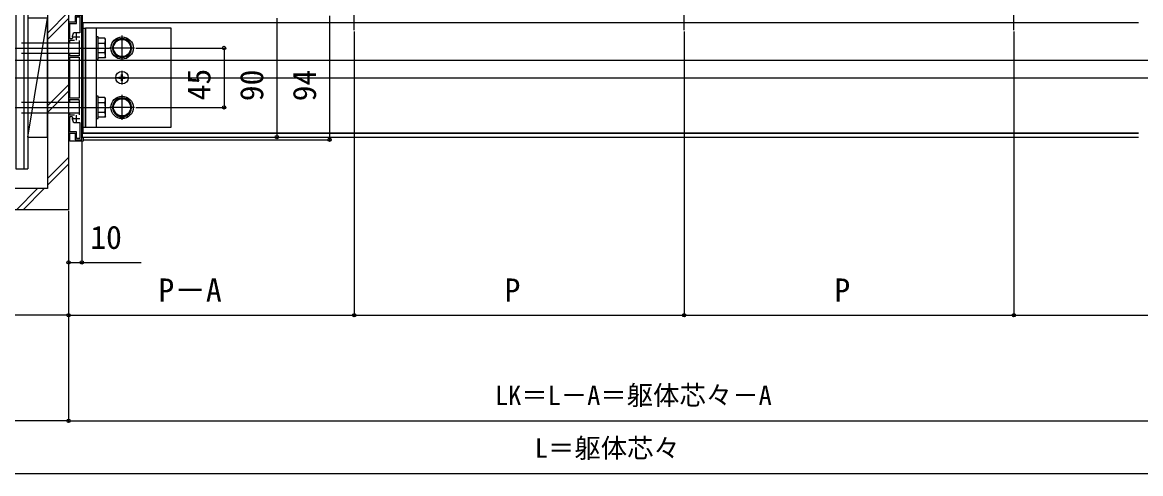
# Model space of a CAD drawing. Units: millimetres, scale not verified. Extents: x -1050 to 1050, y -1570 to 1562.
# Drawn here: x -569 to 279, y 48 to 390 of the extents above; entities that cross this region are included whole.
import ezdxf
from ezdxf.enums import TextEntityAlignment as Align

# ---------------------------------------------------------------- set-up
doc = ezdxf.new("R2010")
doc.units = ezdxf.units.MM
doc.header["$LTSCALE"] = 8
for name, color, linetype in [('0-3_YKK_11', 7, 'Continuous'), ('0-4_YKK_12', 2, 'Continuous'), ('0-5_YKK_13', 4, 'Continuous'), ('0-6_YKK_D', 6, 'Continuous'), ('0-8_YSS_K', 3, 'Continuous')]:
    doc.layers.add(name, color=color, linetype=linetype)
doc.styles.add('ＭＳ ゴシック', font='')
doc.styles.get('ＭＳ ゴシック').set_extended_font_data('MS Gothic')

msp = doc.modelspace()

# ---------------------------------------------------------------- linework, layer by layer
at = {"layer": '0-3_YKK_11'}
for p, q in [((-528, 376.5), (-528, 381.5)), ((-531.2, 379.197), (-531.2, 379)), ((-530.5, 379), (-525.5, 379)), ((-531.2, 317), (-531.2, 316.803)), ((-530.5, 317), (-525.5, 317)), ((-528, 314.5), (-528, 319.5))]:
    msp.add_line(p, q, dxfattribs=at)
for points in [[(-529.881, 314.065), (-529.694, 314), (-525.5, 314), (-525.5, 302), (-528, 302), (-528, 307), (-534, 307), (-534, 306), (-529, 306), (-529, 301), (-524, 301), (-524, 395), (-529, 395), (-529, 390), (-534, 390), (-534, 389), (-528, 389), (-528, 394), (-525.5, 394), (-525.5, 382), (-529.694, 382), (-529.881, 381.935)], [(-531.006, 377.903), (-531.288, 377.5), (-533, 377.5), (-533, 381.5), (-534, 381.5), (-534, 376.5), (-529.55, 376.5)], [(-526, 376.2), (-526, 370.958), (-525.88, 370.775), (-525.88, 370.225), (-526, 370.042), (-526, 364.5), (-534, 364.5), (-534, 359.5), (-533, 359.5), (-533, 363.5), (-526, 363.5), (-526, 332.5), (-533, 332.5), (-533, 336.5), (-534, 336.5), (-534, 331.5), (-526.3, 331.5)], [(-526, 330.7), (-526, 325.958), (-525.88, 325.775), (-525.88, 325.225), (-526, 325.042), (-526, 319.8)], [(-529.55, 319.5), (-534, 319.5), (-534, 314.5), (-533, 314.5), (-533, 318.5), (-531.288, 318.5), (-531.006, 318.097)]]:
    msp.add_lwpolyline(points, dxfattribs=at)
for centre, radius, start, end in [((-527.7, 379.197), 3.5, 128.54058, 179.99998), ((-528, 379), 3.2, 180, 200.05106), ((-527.081, 330.751), 1.082, 357.31066, 43.80143), ((-528, 317), 3.2, 159.94894, 180), ((-527.7, 316.803), 3.5, 180.00002, 231.45942)]:
    msp.add_arc(centre, radius, start, end, dxfattribs=at)
at = {"layer": '0-4_YKK_12'}
for p, q in [((-317.5, 384.1), (-317.5, 888)), ((-67.5, 384.1), (-67.5, 888)), ((182.5, 384.1), (182.5, 888)), ((-523.5, 303), (-523.5, 396.7)), ((-523, 389.85), (277.045, 389.85)), ((-523, 306.15), (-523, 389.85)), ((-691.907, 361.205), (534.637, 361.205)), ((-724.485, 348), (277.045, 348)), ((-550.912, 348), (511.929, 348)), ((-523.5, 306), (277.045, 306)), ((-523, 306.15), (277.045, 306.15)), ((-523.5, 303), (277.045, 303)), ((267.68, 303), (277.045, 303))]:
    msp.add_line(p, q, dxfattribs=at)
at = {"layer": '0-5_YKK_13'}
for p, q in [((-534, 888), (-534, 389.7)), ((-533, 377.8), (-533, 389)), ((-523.5, 385.5), (-521.2, 385.5)), ((-523.5, 310.5), (-523.5, 385.5)), ((-521.2, 310.5), (-521.2, 385.5)), ((-513.2, 385.5), (-513.2, 310.5)), ((-533, 374.5), (-533, 376.5)), ((-506.533, 378), (-511.6, 378)), ((-511.6, 363), (-511.6, 378)), ((-511.6, 374.258), (-506.533, 374.258)), ((-506.1, 377.25), (-506.533, 378)), ((-506.1, 363.75), (-506.1, 377.25)), ((-493.5, 361), (-493.5, 380)), ((-634, 370.5), (-503, 370.5)), ((-533, 364.5), (-533, 366.5)), ((-506.533, 366.742), (-511.6, 366.742)), ((-484, 370.5), (-503, 370.5)), ((-533, 332.8), (-533, 363.2)), ((-506.533, 363), (-511.6, 363)), ((-506.1, 363.75), (-506.533, 363)), ((-488.35, 348), (-498.65, 348)), ((-495.85, 347.65), (-495.85, 348.35)), ((-495.85, 348.35), (-494.35, 348.35)), ((-495.85, 347.65), (-494.35, 347.65)), ((-493.85, 350.35), (-493.15, 350.35)), ((-493.85, 348.85), (-493.85, 350.35)), ((-493.5, 342.85), (-493.5, 353.15)), ((-493.15, 348.85), (-493.15, 350.35)), ((-492.65, 348.35), (-491.15, 348.35)), ((-492.65, 347.65), (-491.15, 347.65)), ((-491.15, 347.65), (-491.15, 348.35)), ((-493.85, 345.65), (-493.85, 347.15)), ((-493.85, 345.65), (-493.15, 345.65)), ((-493.15, 345.65), (-493.15, 347.15)), ((-533, 329.5), (-533, 331.5)), ((-506.533, 333), (-511.6, 333)), ((-511.6, 318), (-511.6, 333)), ((-506.1, 332.25), (-506.533, 333)), ((-506.1, 318.75), (-506.1, 332.25)), ((-493.5, 316), (-493.5, 335)), ((-634, 325.5), (-503, 325.5)), ((-511.6, 329.258), (-506.533, 329.258)), ((-484, 325.5), (-503, 325.5)), ((-533, 319.5), (-533, 321.5)), ((-533, 307), (-533, 318.2)), ((-506.533, 321.742), (-511.6, 321.742)), ((-506.533, 318), (-511.6, 318)), ((-506.1, 318.75), (-506.533, 318)), ((-523.5, 310.5), (-521.2, 310.5))]:
    msp.add_line(p, q, dxfattribs=at)
for points in [[(-521.2, 310.5), (-456.2, 310.5), (-456.2, 385.5), (-521.2, 385.5)], [(-513.2, 362), (-511.6, 362), (-511.6, 379), (-513.2, 379)], [(-501.006, 370.5), (-497.253, 364), (-489.747, 364), (-485.994, 370.5), (-489.747, 377), (-497.253, 377)], [(-513.2, 317), (-511.6, 317), (-511.6, 334), (-513.2, 334)], [(-501.006, 325.5), (-497.253, 319), (-489.747, 319), (-485.994, 325.5), (-489.747, 332), (-497.253, 332)]]:
    msp.add_lwpolyline(points, close=True, dxfattribs=at)
for points in [[(-569.6, 374.5), (-534, 374.5), (-526, 374.5)], [(-569.6, 366.5), (-534, 366.5), (-526, 366.5)], [(-569.6, 329.5), (-534, 329.5), (-526, 329.5)], [(-569.6, 321.5), (-534, 321.5), (-526, 321.5)], [(-523, 303), (-523, 300), (-533, 300), (-533, 306)]]:
    msp.add_lwpolyline(points, dxfattribs=at)
for centre, radius in [((-493.5, 370.5), 8.5), ((-493.5, 370.5), 6.5), ((-493.5, 348), 4.75), ((-493.5, 325.5), 8.5), ((-493.5, 325.5), 6.5)]:
    msp.add_circle(centre, radius, dxfattribs=at)
for centre, radius, start, end in [((-510.358, 376.129), 4.258, 333.93616, 26.06384), ((-522.627, 370.5), 16.527, 346.85543, 13.14457), ((-493.5, 370.5), 7.25, 123.70844, 176.29156), ((-493.5, 370.5), 7.25, 63.70844, 116.29156), ((-493.5, 370.5), 7.25, 3.70844, 56.29156), ((-510.358, 364.871), 4.258, 333.93616, 26.06384), ((-493.5, 370.5), 7.25, 183.70844, 236.29156), ((-493.5, 370.5), 7.25, 303.70844, 356.29156), ((-493.5, 370.5), 7.25, 243.70844, 296.29156), ((-494.35, 348.85), 0.5, 270, 0), ((-494.35, 347.15), 0.5, 0, 90), ((-492.65, 348.85), 0.5, 180, 270), ((-492.65, 347.15), 0.5, 90, 180), ((-510.358, 331.129), 4.258, 333.93616, 26.06384), ((-493.5, 325.5), 7.25, 123.70844, 176.29156), ((-493.5, 325.5), 7.25, 63.70844, 116.29156), ((-493.5, 325.5), 7.25, 3.70844, 56.29156), ((-522.627, 325.5), 16.527, 346.85543, 13.14457), ((-493.5, 325.5), 7.25, 183.70844, 236.29156), ((-493.5, 325.5), 7.25, 303.70844, 356.29156), ((-510.358, 319.871), 4.258, 333.93616, 26.06384), ((-493.5, 325.5), 7.25, 243.70844, 296.29156)]:
    msp.add_arc(centre, radius, start, end, dxfattribs=at)
at = {"layer": '0-6_YKK_D'}
for p, q in [((-376.2, 393), (-376.2, 303)), ((-336.2, 395), (-336.2, 301)), ((-317.5, 383.1), (-317.5, 167)), ((-317.5, 383.1), (-317.5, 167)), ((-67.5, 383.1), (-67.5, 167)), ((-67.5, 383.1), (-67.5, 167)), ((182.5, 383.1), (182.5, 167)), ((182.5, 383.1), (182.5, 167)), ((-483, 370.5), (-415.2, 370.5)), ((-416.2, 370.5), (-416.2, 325.5)), ((-483, 325.5), (-415.2, 325.5)), ((-524, 300.3), (-524, 207)), ((-523.3, 301), (-335.2, 301)), ((-534, 247), (-534, 167)), ((-534, 247), (-534, 87)), ((-534, 247), (-534, 87)), ((-534, 247), (-534, 166.999)), ((-534, 247), (-534, 207)), ((-534, 168), (-317.5, 168)), ((-317.5, 168), (-67.5, 168)), ((-67.5, 168), (182.5, 168)), ((182.5, 168), (432.5, 168)), ((-534, 88), (432.5, 88)), ((-613, 48), (411.5, 48))]:
    msp.add_line(p, q, dxfattribs=at)
for points in [[(-534, 208), (-524, 208), (-478.9, 208)], [(-534, 167.999), (-574, 167.999), (-946.486, 167.999)], [(-534, 88), (-634, 88), (-796.373, 88)]]:
    msp.add_lwpolyline(points, dxfattribs=at)
for centre in [(-416.2, 370.5), (-416.2, 325.5), (-376.2, 303), (-336.2, 301), (-534, 208), (-524, 208), (-534, 168), (-534, 167.999), (-317.5, 168), (-317.5, 168), (-67.5, 168), (-67.5, 168), (182.5, 168), (182.5, 168), (-534, 88), (-534, 88)]:
    msp.add_circle(centre, 1.275, dxfattribs=at)
at = {"layer": '0-8_YSS_K'}
for p, q in [((-568, 929), (-568, 279)), ((-565, 929), (-565, 279)), ((-565, 303), (-550, 393)), ((-550, 381.831), (-534, 397.831)), ((-550, 376.831), (-534, 392.831)), ((-550, 326.677), (-534, 342.677)), ((-550, 321.677), (-534, 337.677)), ((-550, 271.523), (-534, 287.523)), ((-550, 266.523), (-534, 282.523)), ((-573.523, 248), (-557.523, 264)), ((-568.523, 248), (-552.523, 264))]:
    msp.add_line(p, q, dxfattribs=at)
for points in [[(-574, 929), (-574, 279), (-565, 279)], [(-550, 914), (-550, 264), (-727.5, 264)], [(-534, 898), (-534, 248), (-727.5, 248)]]:
    msp.add_lwpolyline(points, dxfattribs=at)
msp.add_lwpolyline([(-550, 303), (-550, 393), (-565, 393), (-565, 303)], close=True, dxfattribs=at)

# ---------------------------------------------------------------- texts
at = {"layer": '0-6_YKK_D', "style": 'ＭＳ ゴシック'}
for s, p in [('45', (-421.2, 330.818)), ('90', (-381.2, 330.205)), ('94', (-341.2, 330.136))]:
    msp.add_text(s, height=17.6, rotation=90, dxfattribs=at).set_placement(p, align=Align.BOTTOM_LEFT)
for s, height, p in [('10', 17.6, (-517.582, 213)), ('P－A', 17.6, (-465.909, 173)), ('P', 17.6, (-203.545, 173)), ('P', 17.6, (46.455, 173)), ('LK＝L－A＝躯体芯々－A', 14.66, (-210.864, 95.614)), ('L＝躯体芯々', 14.66, (-180.636, 55.614))]:
    msp.add_text(s, height=height, dxfattribs=at).set_placement(p, align=Align.BOTTOM_LEFT)

doc.saveas('drawing.dxf')
